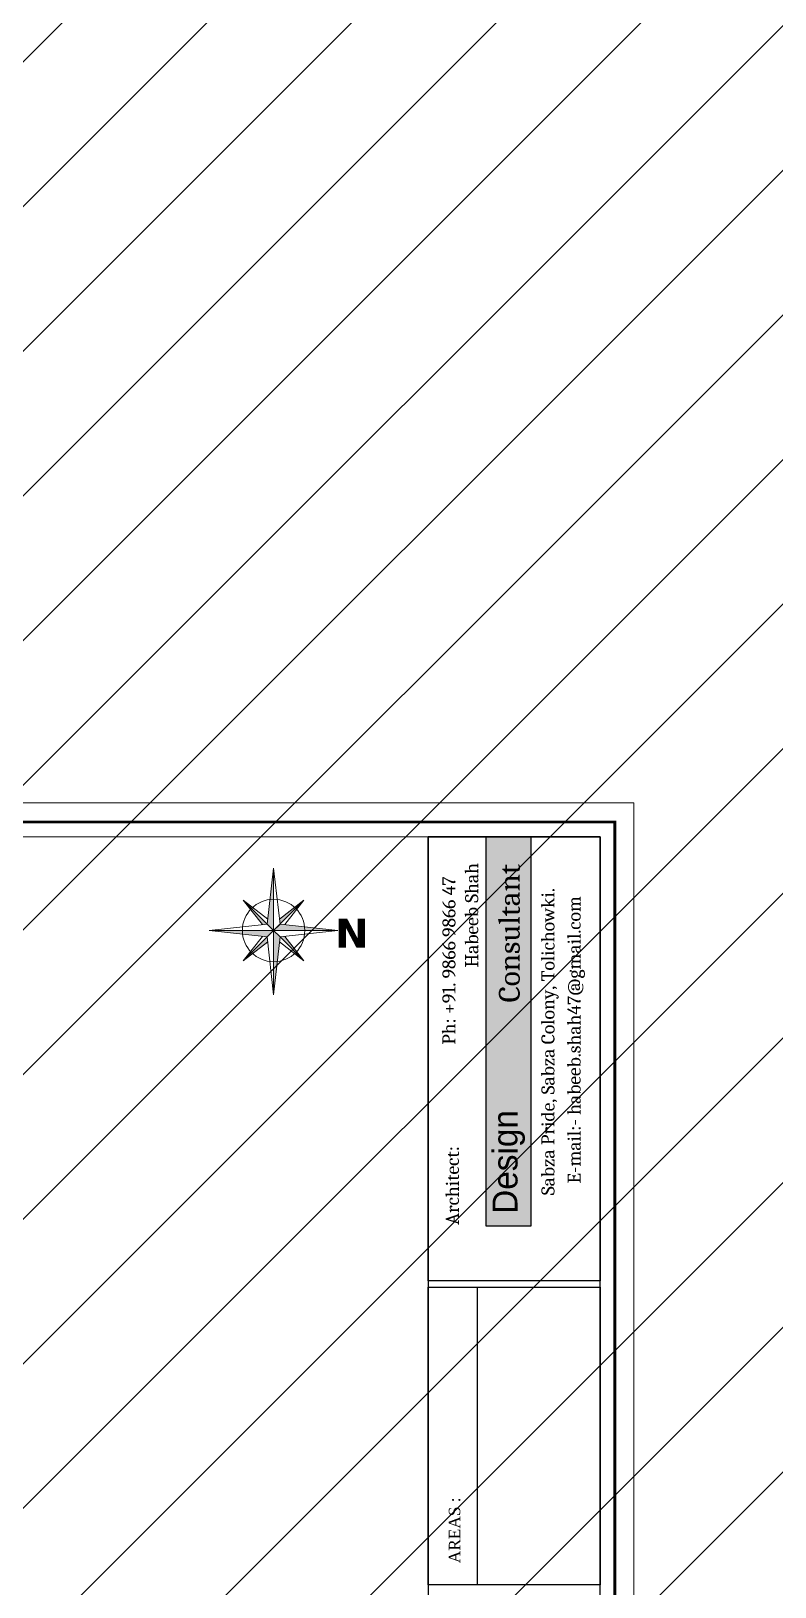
# Model space of a CAD drawing. Header units: inches. Extents: x -179 to 4134, y -2155 to 815.
# Drawn here: x 728.5 to 959.2, y -555.7 to -72.7 of the extents above; entities that cross this region are included whole.
import ezdxf
from ezdxf.enums import TextEntityAlignment as Align

# ---------------------------------------------------------------- set-up
doc = ezdxf.new("R2010")
doc.units = ezdxf.units.IN
doc.header["$LTSCALE"] = 5
doc.layers.add('text', color=7, linetype='Continuous', lineweight=5)
doc.layers.add('title', color=7, linetype='Continuous', lineweight=5)
doc.styles.add('Cambria', font='Cambria.ttf', dxfattribs={"height": 5})
doc.styles.add('OPTIMA', font='vinet.ttf')
doc.styles.add('raj', font='times.ttf')
doc.styles.add('TNR', font='trebuc.ttf')

msp = doc.modelspace()

# ---------------------------------------------------------------- hatches: boundary and pattern name
at = {"lineweight": 15, "ltscale": 0.25, "transparency": 33554687}
h = msp.add_hatch(dxfattribs=at)
h.set_pattern_fill('ANSI31', color=256, scale=10)
h.paths.add_polyline_path([(-179.41, 814.5), (2097.9, 814.5), (2097.9, -2154.98), (-179.41, -2154.98)])
at = {"layer": 'text'}
h = msp.add_hatch(color=252, dxfattribs=at)
h.dxf.hatch_style = 1
h.paths.add_polyline_path([(869.63, -443.65), (869.63, -322.83), (883.54, -322.83), (883.54, -443.65)])
at = {"layer": 'title'}
h = msp.add_hatch(color=5, dxfattribs=at)
h.paths.add_polyline_path([(803.71, -351.92), (801.71, -353.91), (783.75, -351.92)])
h.paths.add_polyline_path([(801.71, -353.91), (801.88, -355.4), (794.3, -361.33)])
h.paths.add_polyline_path([(803.71, -351.92), (805.71, -353.91), (803.71, -371.88)])
h.paths.add_polyline_path([(805.71, -353.91), (807.19, -353.75), (813.12, -361.33)])
h.paths.add_polyline_path([(803.71, -351.92), (805.71, -349.92), (823.67, -351.92)])
h.paths.add_polyline_path([(805.71, -349.92), (805.54, -348.43), (813.12, -342.51)])
h.paths.add_polyline_path([(803.71, -332.54), (803.71, -351.92), (801.71, -349.92)])
msp.add_hatch(color=256, dxfattribs=at).paths.add_polyline_path([(801.71, -349.92), (800.23, -350.09), (794.3, -342.51)])

# ---------------------------------------------------------------- linework, layer by layer
msp.add_lwpolyline([(869.63, -443.65), (869.63, -322.83), (883.54, -322.83), (883.54, -443.65)], close=True)
for p, q in [((801.71, -349.92), (803.71, -332.54)), ((805.71, -349.92), (803.71, -332.54)), ((803.71, -351.92), (803.71, -332.54)), ((794.3, -342.51), (800.23, -350.09)), ((794.3, -342.51), (801.88, -348.43)), ((801.71, -349.92), (794.3, -342.51)), ((803.71, -351.92), (813.12, -342.51)), ((813.12, -342.51), (805.54, -348.43)), ((813.12, -342.51), (807.19, -350.09)), ((783.75, -351.92), (801.71, -349.92)), ((803.71, -351.92), (783.75, -351.92)), ((783.75, -351.92), (801.71, -353.91)), ((801.71, -349.92), (803.71, -351.92)), ((801.71, -353.91), (803.71, -351.92)), ((803.71, -351.92), (805.71, -349.92)), ((803.71, -351.92), (823.67, -351.92)), ((803.71, -351.92), (803.71, -371.88)), ((805.71, -353.91), (803.71, -351.92)), ((805.71, -349.92), (823.67, -351.92)), ((805.71, -353.91), (823.67, -351.92)), ((794.3, -361.33), (800.23, -353.75)), ((801.71, -353.91), (794.3, -361.33)), ((794.3, -361.33), (801.88, -355.4)), ((803.71, -371.88), (801.71, -353.91)), ((803.71, -371.88), (805.71, -353.91)), ((813.12, -361.33), (805.54, -355.4)), ((805.71, -353.91), (813.12, -361.33)), ((813.12, -361.33), (807.19, -353.75))]:
    msp.add_line(p, q, dxfattribs=at)
at = {"layer": 'title', "lineweight": 25}
msp.add_line((866.88, -462.63), (866.88, -555.01), dxfattribs=at)
at = {"layer": 'title'}
for points in [[(915.51, -930.3), (915.51, -312.31), (41.49, -312.31), (41.49, -930.3)], [(904.99, -322.83), (52.01, -322.83), (52.01, -918.41), (904.99, -918.41)]]:
    msp.add_lwpolyline(points, close=True, dxfattribs=at)
at = {"layer": 'title', "color": 7, "linetype": 'Continuous', "const_width": 0.902}
msp.add_lwpolyline([(909.57, -318.25), (47.42, -318.25), (47.42, -924.37), (909.57, -924.37)], close=True, dxfattribs=at)
at = {"layer": 'title', "lineweight": -3}
for points in [[(851.63, -460.62), (851.63, -322.83), (904.99, -322.83), (904.99, -460.62)], [(851.63, -322.83), (851.63, -918.41), (904.99, -918.41), (904.99, -322.83)], [(851.63, -555.01), (851.63, -462.63), (904.99, -462.63), (904.99, -555.01)]]:
    msp.add_lwpolyline(points, close=True, dxfattribs=at)
at = {"layer": 'title'}
msp.add_circle((803.71, -351.92), 9.69, dxfattribs=at)

# ---------------------------------------------------------------- texts
at = {"layer": 'title', "style": 'Cambria'}
for s, height, p in [('Habeeb Shah', 4.0503, (867.2, -363.4)), ('Consultant ', 6.449, (880.09, -374.24)), ('Ph: +91. 9866 9866 47', 4.0503, (860.13, -387.37)), ('Sabza Pride, Sabza Colony, Tolichowki.', 4.0503, (890.86, -434.08)), ('E-mail:- habeeb.shah47@gmail.com', 4.0503, (898.98, -430.47)), ('Architect:', 4.05, (861.2, -443.27))]:
    msp.add_text(s, height=height, rotation=90, dxfattribs=at).set_placement(p)
at = {"layer": 'title', "color": 1, "style": 'OPTIMA'}
msp.add_text('Design', height=7.739, rotation=90, dxfattribs=at).set_placement((879.39, -439.87))
at = {"layer": 'title', "style": 'raj'}
msp.add_text('AREAS :', height=3.55, rotation=90, dxfattribs=at).set_placement((858.07, -548.31), align=Align.TOP_LEFT)
at = {"layer": 'title', "insert": (537.36, -357.28), "char_height": 9.0861, "width": 295.8367, "attachment_point": 3, "rotation": 180, "line_spacing_factor": 1.200437, "style": 'TNR'}
msp.add_mtext('\\pxql;{\\fVerdana|b1|i0|c0|p34;\\C1;N}', dxfattribs=at)

doc.saveas('drawing.dxf')
